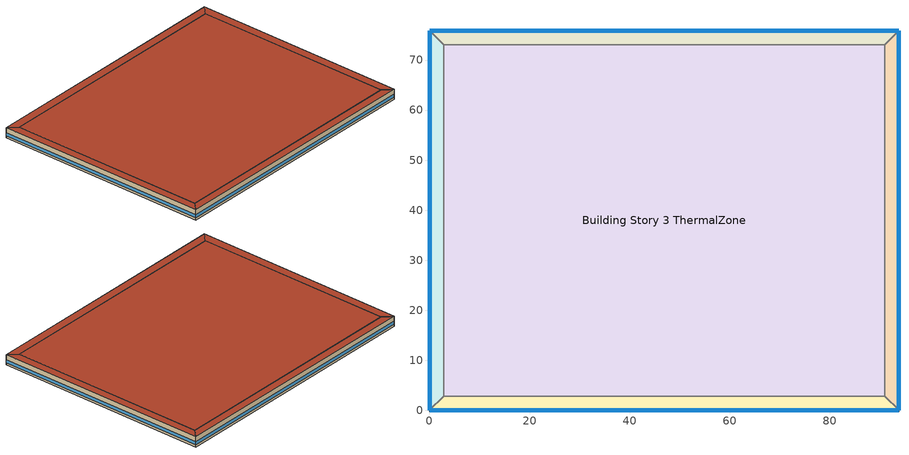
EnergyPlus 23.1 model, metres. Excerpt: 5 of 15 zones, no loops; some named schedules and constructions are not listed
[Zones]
Building Story 3 ThermalZone
 floor adiabatic (Typical Interior Ceiling): 91.04,2.83 2.83,2.83 2.83,73.03 91.04,73.03 z7.2
 wall adiabatic (Typical Interior Wall): 2.83,2.83 91.04,2.83 91.04,73.03 2.83,73.03 2.83,2.83 z7.2:10.8
 roof outside (Typical IEAD Roof R-31.25): 91.04,73.03 2.83,73.03 2.83,2.83 91.04,2.83 z10.8
Building Story 3 ThermalZone 1
 floor adiabatic (Typical Interior Ceiling): 93.87,0 0,0 2.83,2.83 91.04,2.83 z7.2
 wall outside (Typical Insulated Steel Framed Exterior Wall R-20.41): 0,0 93.87,0 z7.2:10.8
 wall adiabatic (Typical Interior Wall): 93.87,0 91.04,2.83 2.83,2.83 0,0 z7.2:10.8
 window (U 0.48 SHGC 0.40 Dbl Ref-D Clr 6mm/13mm): 0.03,0 93.84,0 z7.96:9.04
 roof outside (Typical IEAD Roof R-31.25): 91.04,2.83 2.83,2.83 0,0 93.87,0 z10.8
Building Story 3 ThermalZone 2
 floor adiabatic (Typical Interior Ceiling): 0,0 0,75.85 2.83,73.03 2.83,2.83 z7.2
 wall outside (Typical Insulated Steel Framed Exterior Wall R-20.41): 0,75.85 0,0 z7.2:10.8
 wall adiabatic (Typical Interior Wall): 0,0 2.83,2.83 2.83,73.03 0,75.85 z7.2:10.8
 window (U 0.48 SHGC 0.40 Dbl Ref-D Clr 6mm/13mm): 0,75.83 0,0.03 z7.96:9.04
 roof outside (Typical IEAD Roof R-31.25): 2.83,2.83 2.83,73.03 0,75.85 0,0 z10.8
Building Story 3 ThermalZone 3
 floor adiabatic (Typical Interior Ceiling): 0,75.85 93.86,75.85 91.04,73.03 2.83,73.03 z7.2
 wall outside (Typical Insulated Steel Framed Exterior Wall R-20.41): 93.86,75.85 0,75.85 z7.2:10.8
 wall adiabatic (Typical Interior Wall): 0,75.85 2.83,73.03 91.04,73.03 93.86,75.85 z7.2:10.8
 window (U 0.48 SHGC 0.40 Dbl Ref-D Clr 6mm/13mm): 93.84,75.85 0.03,75.85 z7.96:9.04
 roof outside (Typical IEAD Roof R-31.25): 2.83,73.03 91.04,73.03 93.86,75.85 0,75.85 z10.8
Building Story 3 ThermalZone 4
 floor adiabatic (Typical Interior Ceiling): 93.86,75.85 93.87,0 91.04,2.83 91.04,73.03 z7.2
 wall outside (Typical Insulated Steel Framed Exterior Wall R-20.41): 93.87,0 93.86,75.85 z7.2:10.8
 wall adiabatic (Typical Interior Wall): 93.86,75.85 91.04,73.03 91.04,2.83 93.87,0 z7.2:10.8
 window (U 0.48 SHGC 0.40 Dbl Ref-D Clr 6mm/13mm): 93.87,0.03 93.86,75.83 z7.96:9.04
 roof outside (Typical IEAD Roof R-31.25): 91.04,73.03 91.04,2.83 93.87,0 93.86,75.85 z10.8
[Schedule:Week:Daily]
SchoolSecondary BLDG_LIGHT_LOBBYFLR1_SCH_2013 Week Rule - Jan1-Jan1: SchoolSecondary BLDG_LIGHT_LOBBYFLR1_SCH_2013 Wknd Day, SchoolSecondary BLDG_LIGHT_LOBBYFLR1_SCH_2013 Wknd Day, SchoolSecondary BLDG_LIGHT_LOBBYFLR1_SCH_2013 Wknd Day, SchoolSecondary BLDG_LIGHT_LOBBYFLR1_SCH_2013 Wknd Day, SchoolSecondary BLDG_LIGHT_LOBBYFLR1_SCH_2013 Wknd Day, SchoolSecondary BLDG_LIGHT_LOBBYFLR1_SCH_2013 Wknd Day, SchoolSecondary BLDG_LIGHT_LOBBYFLR1_SCH_2013 Wknd Day, SchoolSecondary BLDG_LIGHT_LOBBYFLR1_SCH_2013 Default, SchoolSecondary BLDG_LIGHT_LOBBYFLR1_SCH_2013 Summer Design Day, SchoolSecondary BLDG_LIGHT_LOBBYFLR1_SCH_2013 Winter Design Day, SchoolSecondary BLDG_LIGHT_LOBBYFLR1_SCH_2013 Default, SchoolSecondary BLDG_LIGHT_LOBBYFLR1_SCH_2013 Default
SchoolSecondary BLDG_LIGHT_LOBBYFLR1_SCH_2013 Week Rule - Jan2-Jun25: SchoolSecondary BLDG_LIGHT_LOBBYFLR1_SCH_2013 Wknd Day, SchoolSecondary BLDG_LIGHT_LOBBYFLR1_SCH_2013 Wkdy Day, SchoolSecondary BLDG_LIGHT_LOBBYFLR1_SCH_2013 Wkdy Day, SchoolSecondary BLDG_LIGHT_LOBBYFLR1_SCH_2013 Wkdy Day, SchoolSecondary BLDG_LIGHT_LOBBYFLR1_SCH_2013 Wkdy Day, SchoolSecondary BLDG_LIGHT_LOBBYFLR1_SCH_2013 Wkdy Day, SchoolSecondary BLDG_LIGHT_LOBBYFLR1_SCH_2013 Wknd Day, SchoolSecondary BLDG_LIGHT_LOBBYFLR1_SCH_2013 Default, SchoolSecondary BLDG_LIGHT_LOBBYFLR1_SCH_2013 Summer Design Day, SchoolSecondary BLDG_LIGHT_LOBBYFLR1_SCH_2013 Winter Design Day, SchoolSecondary BLDG_LIGHT_LOBBYFLR1_SCH_2013 Default, SchoolSecondary BLDG_LIGHT_LOBBYFLR1_SCH_2013 Default
SchoolSecondary BLDG_LIGHT_LOBBYFLR1_SCH_2013 Week Rule - Jun26-Jul2: SchoolSecondary BLDG_LIGHT_LOBBYFLR1_SCH_2013 Wknd Day, SchoolSecondary BLDG_LIGHT_LOBBYFLR1_SCH_2013 Wkdy Day, SchoolSecondary BLDG_LIGHT_LOBBYFLR1_SCH_2013 Wkdy Day, SchoolSecondary BLDG_LIGHT_LOBBYFLR1_SCH_2013 Wkdy Day, SchoolSecondary BLDG_LIGHT_LOBBYFLR1_SCH_2013 Wkdy Day, SchoolSecondary BLDG_LIGHT_LOBBYFLR1_SCH_2013 Wkdy Day 1, SchoolSecondary BLDG_LIGHT_LOBBYFLR1_SCH_2013 Wknd Day 1, SchoolSecondary BLDG_LIGHT_LOBBYFLR1_SCH_2013 Default, SchoolSecondary BLDG_LIGHT_LOBBYFLR1_SCH_2013 Summer Design Day, SchoolSecondary BLDG_LIGHT_LOBBYFLR1_SCH_2013 Winter Design Day, SchoolSecondary BLDG_LIGHT_LOBBYFLR1_SCH_2013 Default, SchoolSecondary BLDG_LIGHT_LOBBYFLR1_SCH_2013 Default
SchoolSecondary BLDG_LIGHT_LOBBYFLR1_SCH_2013 Week Rule - Jul3-Aug27: SchoolSecondary BLDG_LIGHT_LOBBYFLR1_SCH_2013 Wknd Day 1, SchoolSecondary BLDG_LIGHT_LOBBYFLR1_SCH_2013 Wkdy Day 1, SchoolSecondary BLDG_LIGHT_LOBBYFLR1_SCH_2013 Wkdy Day 1, SchoolSecondary BLDG_LIGHT_LOBBYFLR1_SCH_2013 Wkdy Day 1, SchoolSecondary BLDG_LIGHT_LOBBYFLR1_SCH_2013 Wkdy Day 1, SchoolSecondary BLDG_LIGHT_LOBBYFLR1_SCH_2013 Wkdy Day 1, SchoolSecondary BLDG_LIGHT_LOBBYFLR1_SCH_2013 Wknd Day 1, SchoolSecondary BLDG_LIGHT_LOBBYFLR1_SCH_2013 Default, SchoolSecondary BLDG_LIGHT_LOBBYFLR1_SCH_2013 Summer Design Day, SchoolSecondary BLDG_LIGHT_LOBBYFLR1_SCH_2013 Winter Design Day, SchoolSecondary BLDG_LIGHT_LOBBYFLR1_SCH_2013 Default, SchoolSecondary BLDG_LIGHT_LOBBYFLR1_SCH_2013 Default
SchoolSecondary BLDG_LIGHT_LOBBYFLR1_SCH_2013 Week Rule - Aug28-Sep3: SchoolSecondary BLDG_LIGHT_LOBBYFLR1_SCH_2013 Wknd Day 1, SchoolSecondary BLDG_LIGHT_LOBBYFLR1_SCH_2013 Wkdy Day 1, SchoolSecondary BLDG_LIGHT_LOBBYFLR1_SCH_2013 Wkdy Day 1, SchoolSecondary BLDG_LIGHT_LOBBYFLR1_SCH_2013 Wkdy Day 1, SchoolSecondary BLDG_LIGHT_LOBBYFLR1_SCH_2013 Wkdy Day 2, SchoolSecondary BLDG_LIGHT_LOBBYFLR1_SCH_2013 Wkdy Day 2, SchoolSecondary BLDG_LIGHT_LOBBYFLR1_SCH_2013 Default, SchoolSecondary BLDG_LIGHT_LOBBYFLR1_SCH_2013 Default, SchoolSecondary BLDG_LIGHT_LOBBYFLR1_SCH_2013 Summer Design Day, SchoolSecondary BLDG_LIGHT_LOBBYFLR1_SCH_2013 Winter Design Day, SchoolSecondary BLDG_LIGHT_LOBBYFLR1_SCH_2013 Default, SchoolSecondary BLDG_LIGHT_LOBBYFLR1_SCH_2013 Default
SchoolSecondary BLDG_LIGHT_LOBBYFLR1_SCH_2013 Week Rule - Sep4-Dec31: SchoolSecondary BLDG_LIGHT_LOBBYFLR1_SCH_2013 Default, SchoolSecondary BLDG_LIGHT_LOBBYFLR1_SCH_2013 Wkdy Day 2, SchoolSecondary BLDG_LIGHT_LOBBYFLR1_SCH_2013 Wkdy Day 2, SchoolSecondary BLDG_LIGHT_LOBBYFLR1_SCH_2013 Wkdy Day 2, SchoolSecondary BLDG_LIGHT_LOBBYFLR1_SCH_2013 Wkdy Day 2, SchoolSecondary BLDG_LIGHT_LOBBYFLR1_SCH_2013 Wkdy Day 2, SchoolSecondary BLDG_LIGHT_LOBBYFLR1_SCH_2013 Default, SchoolSecondary BLDG_LIGHT_LOBBYFLR1_SCH_2013 Default, SchoolSecondary BLDG_LIGHT_LOBBYFLR1_SCH_2013 Summer Design Day, SchoolSecondary BLDG_LIGHT_LOBBYFLR1_SCH_2013 Winter Design Day, SchoolSecondary BLDG_LIGHT_LOBBYFLR1_SCH_2013 Default, SchoolSecondary BLDG_LIGHT_LOBBYFLR1_SCH_2013 Default
SchoolSecondary BLDG_LIGHT_MECHANICAL_SCH_2013 Week Rule - Jan1-Jan1: SchoolSecondary BLDG_LIGHT_MECHANICAL_SCH_2013 Wknd Day, SchoolSecondary BLDG_LIGHT_MECHANICAL_SCH_2013 Wknd Day, SchoolSecondary BLDG_LIGHT_MECHANICAL_SCH_2013 Wknd Day, SchoolSecondary BLDG_LIGHT_MECHANICAL_SCH_2013 Wknd Day, SchoolSecondary BLDG_LIGHT_MECHANICAL_SCH_2013 Wknd Day, SchoolSecondary BLDG_LIGHT_MECHANICAL_SCH_2013 Wknd Day, SchoolSecondary BLDG_LIGHT_MECHANICAL_SCH_2013 Wknd Day, SchoolSecondary BLDG_LIGHT_MECHANICAL_SCH_2013 Default, SchoolSecondary BLDG_LIGHT_MECHANICAL_SCH_2013 Summer Design Day, SchoolSecondary BLDG_LIGHT_MECHANICAL_SCH_2013 Winter Design Day, SchoolSecondary BLDG_LIGHT_MECHANICAL_SCH_2013 Default, SchoolSecondary BLDG_LIGHT_MECHANICAL_SCH_2013 Default
SchoolSecondary BLDG_LIGHT_MECHANICAL_SCH_2013 Week Rule - Jan2-Jun25: SchoolSecondary BLDG_LIGHT_MECHANICAL_SCH_2013 Wknd Day, SchoolSecondary BLDG_LIGHT_MECHANICAL_SCH_2013 Wkdy Day, SchoolSecondary BLDG_LIGHT_MECHANICAL_SCH_2013 Wkdy Day, SchoolSecondary BLDG_LIGHT_MECHANICAL_SCH_2013 Wkdy Day, SchoolSecondary BLDG_LIGHT_MECHANICAL_SCH_2013 Wkdy Day, SchoolSecondary BLDG_LIGHT_MECHANICAL_SCH_2013 Wkdy Day, SchoolSecondary BLDG_LIGHT_MECHANICAL_SCH_2013 Wknd Day, SchoolSecondary BLDG_LIGHT_MECHANICAL_SCH_2013 Default, SchoolSecondary BLDG_LIGHT_MECHANICAL_SCH_2013 Summer Design Day, SchoolSecondary BLDG_LIGHT_MECHANICAL_SCH_2013 Winter Design Day, SchoolSecondary BLDG_LIGHT_MECHANICAL_SCH_2013 Default, SchoolSecondary BLDG_LIGHT_MECHANICAL_SCH_2013 Default
SchoolSecondary BLDG_LIGHT_MECHANICAL_SCH_2013 Week Rule - Jun26-Jul2: SchoolSecondary BLDG_LIGHT_MECHANICAL_SCH_2013 Wknd Day, SchoolSecondary BLDG_LIGHT_MECHANICAL_SCH_2013 Wkdy Day, SchoolSecondary BLDG_LIGHT_MECHANICAL_SCH_2013 Wkdy Day, SchoolSecondary BLDG_LIGHT_MECHANICAL_SCH_2013 Wkdy Day, SchoolSecondary BLDG_LIGHT_MECHANICAL_SCH_2013 Wkdy Day, SchoolSecondary BLDG_LIGHT_MECHANICAL_SCH_2013 Wkdy Day 1, SchoolSecondary BLDG_LIGHT_MECHANICAL_SCH_2013 Wknd Day 1, SchoolSecondary BLDG_LIGHT_MECHANICAL_SCH_2013 Default, SchoolSecondary BLDG_LIGHT_MECHANICAL_SCH_2013 Summer Design Day, SchoolSecondary BLDG_LIGHT_MECHANICAL_SCH_2013 Winter Design Day, SchoolSecondary BLDG_LIGHT_MECHANICAL_SCH_2013 Default, SchoolSecondary BLDG_LIGHT_MECHANICAL_SCH_2013 Default
SchoolSecondary BLDG_LIGHT_MECHANICAL_SCH_2013 Week Rule - Jul3-Aug27: SchoolSecondary BLDG_LIGHT_MECHANICAL_SCH_2013 Wknd Day 1, SchoolSecondary BLDG_LIGHT_MECHANICAL_SCH_2013 Wkdy Day 1, SchoolSecondary BLDG_LIGHT_MECHANICAL_SCH_2013 Wkdy Day 1, SchoolSecondary BLDG_LIGHT_MECHANICAL_SCH_2013 Wkdy Day 1, SchoolSecondary BLDG_LIGHT_MECHANICAL_SCH_2013 Wkdy Day 1, SchoolSecondary BLDG_LIGHT_MECHANICAL_SCH_2013 Wkdy Day 1, SchoolSecondary BLDG_LIGHT_MECHANICAL_SCH_2013 Wknd Day 1, SchoolSecondary BLDG_LIGHT_MECHANICAL_SCH_2013 Default, SchoolSecondary BLDG_LIGHT_MECHANICAL_SCH_2013 Summer Design Day, SchoolSecondary BLDG_LIGHT_MECHANICAL_SCH_2013 Winter Design Day, SchoolSecondary BLDG_LIGHT_MECHANICAL_SCH_2013 Default, SchoolSecondary BLDG_LIGHT_MECHANICAL_SCH_2013 Default
SchoolSecondary BLDG_LIGHT_MECHANICAL_SCH_2013 Week Rule - Aug28-Sep3: SchoolSecondary BLDG_LIGHT_MECHANICAL_SCH_2013 Wknd Day 1, SchoolSecondary BLDG_LIGHT_MECHANICAL_SCH_2013 Wkdy Day 1, SchoolSecondary BLDG_LIGHT_MECHANICAL_SCH_2013 Wkdy Day 1, SchoolSecondary BLDG_LIGHT_MECHANICAL_SCH_2013 Wkdy Day 1, SchoolSecondary BLDG_LIGHT_MECHANICAL_SCH_2013 Wkdy Day 2, SchoolSecondary BLDG_LIGHT_MECHANICAL_SCH_2013 Wkdy Day 2, SchoolSecondary BLDG_LIGHT_MECHANICAL_SCH_2013 Default, SchoolSecondary BLDG_LIGHT_MECHANICAL_SCH_2013 Default, SchoolSecondary BLDG_LIGHT_MECHANICAL_SCH_2013 Summer Design Day, SchoolSecondary BLDG_LIGHT_MECHANICAL_SCH_2013 Winter Design Day, SchoolSecondary BLDG_LIGHT_MECHANICAL_SCH_2013 Default, SchoolSecondary BLDG_LIGHT_MECHANICAL_SCH_2013 Default
SchoolSecondary BLDG_LIGHT_MECHANICAL_SCH_2013 Week Rule - Sep4-Dec31: SchoolSecondary BLDG_LIGHT_MECHANICAL_SCH_2013 Default, SchoolSecondary BLDG_LIGHT_MECHANICAL_SCH_2013 Wkdy Day 2, SchoolSecondary BLDG_LIGHT_MECHANICAL_SCH_2013 Wkdy Day 2, SchoolSecondary BLDG_LIGHT_MECHANICAL_SCH_2013 Wkdy Day 2, SchoolSecondary BLDG_LIGHT_MECHANICAL_SCH_2013 Wkdy Day 2, SchoolSecondary BLDG_LIGHT_MECHANICAL_SCH_2013 Wkdy Day 2, SchoolSecondary BLDG_LIGHT_MECHANICAL_SCH_2013 Default, SchoolSecondary BLDG_LIGHT_MECHANICAL_SCH_2013 Default, SchoolSecondary BLDG_LIGHT_MECHANICAL_SCH_2013 Summer Design Day, SchoolSecondary BLDG_LIGHT_MECHANICAL_SCH_2013 Winter Design Day, SchoolSecondary BLDG_LIGHT_MECHANICAL_SCH_2013 Default, SchoolSecondary BLDG_LIGHT_MECHANICAL_SCH_2013 Default
SchoolSecondary BLDG_LIGHT_OFFICE_SCH_2013 Week Rule - Jan1-Jan1: SchoolSecondary BLDG_LIGHT_OFFICE_SCH_2013 Wknd Day, SchoolSecondary BLDG_LIGHT_OFFICE_SCH_2013 Wknd Day, SchoolSecondary BLDG_LIGHT_OFFICE_SCH_2013 Wknd Day, SchoolSecondary BLDG_LIGHT_OFFICE_SCH_2013 Wknd Day, SchoolSecondary BLDG_LIGHT_OFFICE_SCH_2013 Wknd Day, SchoolSecondary BLDG_LIGHT_OFFICE_SCH_2013 Wknd Day, SchoolSecondary BLDG_LIGHT_OFFICE_SCH_2013 Wknd Day, SchoolSecondary BLDG_LIGHT_OFFICE_SCH_2013 Default, SchoolSecondary BLDG_LIGHT_OFFICE_SCH_2013 Summer Design Day, SchoolSecondary BLDG_LIGHT_OFFICE_SCH_2013 Winter Design Day, SchoolSecondary BLDG_LIGHT_OFFICE_SCH_2013 Default, SchoolSecondary BLDG_LIGHT_OFFICE_SCH_2013 Default
SchoolSecondary BLDG_LIGHT_OFFICE_SCH_2013 Week Rule - Jan2-Jun25: SchoolSecondary BLDG_LIGHT_OFFICE_SCH_2013 Wknd Day, SchoolSecondary BLDG_LIGHT_OFFICE_SCH_2013 Wkdy Day, SchoolSecondary BLDG_LIGHT_OFFICE_SCH_2013 Wkdy Day, SchoolSecondary BLDG_LIGHT_OFFICE_SCH_2013 Wkdy Day, SchoolSecondary BLDG_LIGHT_OFFICE_SCH_2013 Wkdy Day, SchoolSecondary BLDG_LIGHT_OFFICE_SCH_2013 Wkdy Day, SchoolSecondary BLDG_LIGHT_OFFICE_SCH_2013 Wknd Day, SchoolSecondary BLDG_LIGHT_OFFICE_SCH_2013 Default, SchoolSecondary BLDG_LIGHT_OFFICE_SCH_2013 Summer Design Day, SchoolSecondary BLDG_LIGHT_OFFICE_SCH_2013 Winter Design Day, SchoolSecondary BLDG_LIGHT_OFFICE_SCH_2013 Default, SchoolSecondary BLDG_LIGHT_OFFICE_SCH_2013 Default
SchoolSecondary BLDG_LIGHT_OFFICE_SCH_2013 Week Rule - Jun26-Jul2: SchoolSecondary BLDG_LIGHT_OFFICE_SCH_2013 Wknd Day, SchoolSecondary BLDG_LIGHT_OFFICE_SCH_2013 Wkdy Day, SchoolSecondary BLDG_LIGHT_OFFICE_SCH_2013 Wkdy Day, SchoolSecondary BLDG_LIGHT_OFFICE_SCH_2013 Wkdy Day, SchoolSecondary BLDG_LIGHT_OFFICE_SCH_2013 Wkdy Day, SchoolSecondary BLDG_LIGHT_OFFICE_SCH_2013 Wkdy Day 1, SchoolSecondary BLDG_LIGHT_OFFICE_SCH_2013 Wknd Day 1, SchoolSecondary BLDG_LIGHT_OFFICE_SCH_2013 Default, SchoolSecondary BLDG_LIGHT_OFFICE_SCH_2013 Summer Design Day, SchoolSecondary BLDG_LIGHT_OFFICE_SCH_2013 Winter Design Day, SchoolSecondary BLDG_LIGHT_OFFICE_SCH_2013 Default, SchoolSecondary BLDG_LIGHT_OFFICE_SCH_2013 Default
SchoolSecondary BLDG_LIGHT_OFFICE_SCH_2013 Week Rule - Jul3-Aug27: SchoolSecondary BLDG_LIGHT_OFFICE_SCH_2013 Wknd Day 1, SchoolSecondary BLDG_LIGHT_OFFICE_SCH_2013 Wkdy Day 1, SchoolSecondary BLDG_LIGHT_OFFICE_SCH_2013 Wkdy Day 1, SchoolSecondary BLDG_LIGHT_OFFICE_SCH_2013 Wkdy Day 1, SchoolSecondary BLDG_LIGHT_OFFICE_SCH_2013 Wkdy Day 1, SchoolSecondary BLDG_LIGHT_OFFICE_SCH_2013 Wkdy Day 1, SchoolSecondary BLDG_LIGHT_OFFICE_SCH_2013 Wknd Day 1, SchoolSecondary BLDG_LIGHT_OFFICE_SCH_2013 Default, SchoolSecondary BLDG_LIGHT_OFFICE_SCH_2013 Summer Design Day, SchoolSecondary BLDG_LIGHT_OFFICE_SCH_2013 Winter Design Day, SchoolSecondary BLDG_LIGHT_OFFICE_SCH_2013 Default, SchoolSecondary BLDG_LIGHT_OFFICE_SCH_2013 Default
SchoolSecondary BLDG_LIGHT_OFFICE_SCH_2013 Week Rule - Aug28-Sep3: SchoolSecondary BLDG_LIGHT_OFFICE_SCH_2013 Wknd Day 1, SchoolSecondary BLDG_LIGHT_OFFICE_SCH_2013 Wkdy Day 1, SchoolSecondary BLDG_LIGHT_OFFICE_SCH_2013 Wkdy Day 1, SchoolSecondary BLDG_LIGHT_OFFICE_SCH_2013 Wkdy Day 1, SchoolSecondary BLDG_LIGHT_OFFICE_SCH_2013 Wkdy Day 2, SchoolSecondary BLDG_LIGHT_OFFICE_SCH_2013 Wkdy Day 2, SchoolSecondary BLDG_LIGHT_OFFICE_SCH_2013 Default, SchoolSecondary BLDG_LIGHT_OFFICE_SCH_2013 Default, SchoolSecondary BLDG_LIGHT_OFFICE_SCH_2013 Summer Design Day, SchoolSecondary BLDG_LIGHT_OFFICE_SCH_2013 Winter Design Day, SchoolSecondary BLDG_LIGHT_OFFICE_SCH_2013 Default, SchoolSecondary BLDG_LIGHT_OFFICE_SCH_2013 Default
SchoolSecondary BLDG_LIGHT_OFFICE_SCH_2013 Week Rule - Sep4-Dec31: SchoolSecondary BLDG_LIGHT_OFFICE_SCH_2013 Default, SchoolSecondary BLDG_LIGHT_OFFICE_SCH_2013 Wkdy Day 2, SchoolSecondary BLDG_LIGHT_OFFICE_SCH_2013 Wkdy Day 2, SchoolSecondary BLDG_LIGHT_OFFICE_SCH_2013 Wkdy Day 2, SchoolSecondary BLDG_LIGHT_OFFICE_SCH_2013 Wkdy Day 2, SchoolSecondary BLDG_LIGHT_OFFICE_SCH_2013 Wkdy Day 2, SchoolSecondary BLDG_LIGHT_OFFICE_SCH_2013 Default, SchoolSecondary BLDG_LIGHT_OFFICE_SCH_2013 Default, SchoolSecondary BLDG_LIGHT_OFFICE_SCH_2013 Summer Design Day, SchoolSecondary BLDG_LIGHT_OFFICE_SCH_2013 Winter Design Day, SchoolSecondary BLDG_LIGHT_OFFICE_SCH_2013 Default, SchoolSecondary BLDG_LIGHT_OFFICE_SCH_2013 Default
SchoolSecondary BLDG_LIGHT_BATH_SCH_2013 Week Rule - Jan1-Jan1: SchoolSecondary BLDG_LIGHT_BATH_SCH_2013 Wknd Day, SchoolSecondary BLDG_LIGHT_BATH_SCH_2013 Wknd Day, SchoolSecondary BLDG_LIGHT_BATH_SCH_2013 Wknd Day, SchoolSecondary BLDG_LIGHT_BATH_SCH_2013 Wknd Day, SchoolSecondary BLDG_LIGHT_BATH_SCH_2013 Wknd Day, SchoolSecondary BLDG_LIGHT_BATH_SCH_2013 Wknd Day, SchoolSecondary BLDG_LIGHT_BATH_SCH_2013 Wknd Day, SchoolSecondary BLDG_LIGHT_BATH_SCH_2013 Default, SchoolSecondary BLDG_LIGHT_BATH_SCH_2013 Summer Design Day, SchoolSecondary BLDG_LIGHT_BATH_SCH_2013 Winter Design Day, SchoolSecondary BLDG_LIGHT_BATH_SCH_2013 Default, SchoolSecondary BLDG_LIGHT_BATH_SCH_2013 Default
SchoolSecondary BLDG_LIGHT_BATH_SCH_2013 Week Rule - Jan2-Jun25: SchoolSecondary BLDG_LIGHT_BATH_SCH_2013 Wknd Day, SchoolSecondary BLDG_LIGHT_BATH_SCH_2013 Wkdy Day, SchoolSecondary BLDG_LIGHT_BATH_SCH_2013 Wkdy Day, SchoolSecondary BLDG_LIGHT_BATH_SCH_2013 Wkdy Day, SchoolSecondary BLDG_LIGHT_BATH_SCH_2013 Wkdy Day, SchoolSecondary BLDG_LIGHT_BATH_SCH_2013 Wkdy Day, SchoolSecondary BLDG_LIGHT_BATH_SCH_2013 Wknd Day, SchoolSecondary BLDG_LIGHT_BATH_SCH_2013 Default, SchoolSecondary BLDG_LIGHT_BATH_SCH_2013 Summer Design Day, SchoolSecondary BLDG_LIGHT_BATH_SCH_2013 Winter Design Day, SchoolSecondary BLDG_LIGHT_BATH_SCH_2013 Default, SchoolSecondary BLDG_LIGHT_BATH_SCH_2013 Default
SchoolSecondary BLDG_LIGHT_BATH_SCH_2013 Week Rule - Jun26-Jul2: SchoolSecondary BLDG_LIGHT_BATH_SCH_2013 Wknd Day, SchoolSecondary BLDG_LIGHT_BATH_SCH_2013 Wkdy Day, SchoolSecondary BLDG_LIGHT_BATH_SCH_2013 Wkdy Day, SchoolSecondary BLDG_LIGHT_BATH_SCH_2013 Wkdy Day, SchoolSecondary BLDG_LIGHT_BATH_SCH_2013 Wkdy Day, SchoolSecondary BLDG_LIGHT_BATH_SCH_2013 Wkdy Day 1, SchoolSecondary BLDG_LIGHT_BATH_SCH_2013 Wknd Day 1, SchoolSecondary BLDG_LIGHT_BATH_SCH_2013 Default, SchoolSecondary BLDG_LIGHT_BATH_SCH_2013 Summer Design Day, SchoolSecondary BLDG_LIGHT_BATH_SCH_2013 Winter Design Day, SchoolSecondary BLDG_LIGHT_BATH_SCH_2013 Default, SchoolSecondary BLDG_LIGHT_BATH_SCH_2013 Default
SchoolSecondary BLDG_LIGHT_BATH_SCH_2013 Week Rule - Jul3-Aug27: SchoolSecondary BLDG_LIGHT_BATH_SCH_2013 Wknd Day 1, SchoolSecondary BLDG_LIGHT_BATH_SCH_2013 Wkdy Day 1, SchoolSecondary BLDG_LIGHT_BATH_SCH_2013 Wkdy Day 1, SchoolSecondary BLDG_LIGHT_BATH_SCH_2013 Wkdy Day 1, SchoolSecondary BLDG_LIGHT_BATH_SCH_2013 Wkdy Day 1, SchoolSecondary BLDG_LIGHT_BATH_SCH_2013 Wkdy Day 1, SchoolSecondary BLDG_LIGHT_BATH_SCH_2013 Wknd Day 1, SchoolSecondary BLDG_LIGHT_BATH_SCH_2013 Default, SchoolSecondary BLDG_LIGHT_BATH_SCH_2013 Summer Design Day, SchoolSecondary BLDG_LIGHT_BATH_SCH_2013 Winter Design Day, SchoolSecondary BLDG_LIGHT_BATH_SCH_2013 Default, SchoolSecondary BLDG_LIGHT_BATH_SCH_2013 Default
SchoolSecondary BLDG_LIGHT_BATH_SCH_2013 Week Rule - Aug28-Sep3: SchoolSecondary BLDG_LIGHT_BATH_SCH_2013 Wknd Day 1, SchoolSecondary BLDG_LIGHT_BATH_SCH_2013 Wkdy Day 1, SchoolSecondary BLDG_LIGHT_BATH_SCH_2013 Wkdy Day 1, SchoolSecondary BLDG_LIGHT_BATH_SCH_2013 Wkdy Day 1, SchoolSecondary BLDG_LIGHT_BATH_SCH_2013 Wkdy Day 2, SchoolSecondary BLDG_LIGHT_BATH_SCH_2013 Wkdy Day 2, SchoolSecondary BLDG_LIGHT_BATH_SCH_2013 Default, SchoolSecondary BLDG_LIGHT_BATH_SCH_2013 Default, SchoolSecondary BLDG_LIGHT_BATH_SCH_2013 Summer Design Day, SchoolSecondary BLDG_LIGHT_BATH_SCH_2013 Winter Design Day, SchoolSecondary BLDG_LIGHT_BATH_SCH_2013 Default, SchoolSecondary BLDG_LIGHT_BATH_SCH_2013 Default
SchoolSecondary BLDG_LIGHT_BATH_SCH_2013 Week Rule - Sep4-Dec31: SchoolSecondary BLDG_LIGHT_BATH_SCH_2013 Default, SchoolSecondary BLDG_LIGHT_BATH_SCH_2013 Wkdy Day 2, SchoolSecondary BLDG_LIGHT_BATH_SCH_2013 Wkdy Day 2, SchoolSecondary BLDG_LIGHT_BATH_SCH_2013 Wkdy Day 2, SchoolSecondary BLDG_LIGHT_BATH_SCH_2013 Wkdy Day 2, SchoolSecondary BLDG_LIGHT_BATH_SCH_2013 Wkdy Day 2, SchoolSecondary BLDG_LIGHT_BATH_SCH_2013 Default, SchoolSecondary BLDG_LIGHT_BATH_SCH_2013 Default, SchoolSecondary BLDG_LIGHT_BATH_SCH_2013 Summer Design Day, SchoolSecondary BLDG_LIGHT_BATH_SCH_2013 Winter Design Day, SchoolSecondary BLDG_LIGHT_BATH_SCH_2013 Default, SchoolSecondary BLDG_LIGHT_BATH_SCH_2013 Default
SchoolSecondary BLDG_OCC_SCH_Auditorium Week Rule - Jan1-Jan1: SchoolSecondary BLDG_OCC_SCH_Auditorium Wknd Day, SchoolSecondary BLDG_OCC_SCH_Auditorium Wknd Day, SchoolSecondary BLDG_OCC_SCH_Auditorium Wknd Day, SchoolSecondary BLDG_OCC_SCH_Auditorium Wknd Day, SchoolSecondary BLDG_OCC_SCH_Auditorium Wknd Day, SchoolSecondary BLDG_OCC_SCH_Auditorium Wknd Day, SchoolSecondary BLDG_OCC_SCH_Auditorium Wknd Day, SchoolSecondary BLDG_OCC_SCH_Auditorium Default, SchoolSecondary BLDG_OCC_SCH_Auditorium Summer Design Day, SchoolSecondary BLDG_OCC_SCH_Auditorium Winter Design Day, SchoolSecondary BLDG_OCC_SCH_Auditorium Default, SchoolSecondary BLDG_OCC_SCH_Auditorium Default
SchoolSecondary BLDG_OCC_SCH_Auditorium Week Rule - Jan2-Jun25: SchoolSecondary BLDG_OCC_SCH_Auditorium Wknd Day, SchoolSecondary BLDG_OCC_SCH_Auditorium Wkdy|SmrDsn Day, SchoolSecondary BLDG_OCC_SCH_Auditorium Wkdy|SmrDsn Day, SchoolSecondary BLDG_OCC_SCH_Auditorium Wkdy|SmrDsn Day, SchoolSecondary BLDG_OCC_SCH_Auditorium Wkdy|SmrDsn Day, SchoolSecondary BLDG_OCC_SCH_Auditorium Wkdy|SmrDsn Day, SchoolSecondary BLDG_OCC_SCH_Auditorium Wknd Day, SchoolSecondary BLDG_OCC_SCH_Auditorium Default, SchoolSecondary BLDG_OCC_SCH_Auditorium Summer Design Day, SchoolSecondary BLDG_OCC_SCH_Auditorium Winter Design Day, SchoolSecondary BLDG_OCC_SCH_Auditorium Default, SchoolSecondary BLDG_OCC_SCH_Auditorium Default
SchoolSecondary BLDG_OCC_SCH_Auditorium Week Rule - Jun26-Jul2: SchoolSecondary BLDG_OCC_SCH_Auditorium Wknd Day, SchoolSecondary BLDG_OCC_SCH_Auditorium Wkdy|SmrDsn Day, SchoolSecondary BLDG_OCC_SCH_Auditorium Wkdy|SmrDsn Day, SchoolSecondary BLDG_OCC_SCH_Auditorium Wkdy|SmrDsn Day, SchoolSecondary BLDG_OCC_SCH_Auditorium Wkdy|SmrDsn Day, SchoolSecondary BLDG_OCC_SCH_Auditorium Wkdy|SmrDsn Day 1, SchoolSecondary BLDG_OCC_SCH_Auditorium Wknd Day 1, SchoolSecondary BLDG_OCC_SCH_Auditorium Default, SchoolSecondary BLDG_OCC_SCH_Auditorium Summer Design Day, SchoolSecondary BLDG_OCC_SCH_Auditorium Winter Design Day, SchoolSecondary BLDG_OCC_SCH_Auditorium Default, SchoolSecondary BLDG_OCC_SCH_Auditorium Default
SchoolSecondary BLDG_OCC_SCH_Auditorium Week Rule - Jul3-Aug27: SchoolSecondary BLDG_OCC_SCH_Auditorium Wknd Day 1, SchoolSecondary BLDG_OCC_SCH_Auditorium Wkdy|SmrDsn Day 1, SchoolSecondary BLDG_OCC_SCH_Auditorium Wkdy|SmrDsn Day 1, SchoolSecondary BLDG_OCC_SCH_Auditorium Wkdy|SmrDsn Day 1, SchoolSecondary BLDG_OCC_SCH_Auditorium Wkdy|SmrDsn Day 1, SchoolSecondary BLDG_OCC_SCH_Auditorium Wkdy|SmrDsn Day 1, SchoolSecondary BLDG_OCC_SCH_Auditorium Wknd Day 1, SchoolSecondary BLDG_OCC_SCH_Auditorium Default, SchoolSecondary BLDG_OCC_SCH_Auditorium Summer Design Day, SchoolSecondary BLDG_OCC_SCH_Auditorium Winter Design Day, SchoolSecondary BLDG_OCC_SCH_Auditorium Default, SchoolSecondary BLDG_OCC_SCH_Auditorium Default
SchoolSecondary BLDG_OCC_SCH_Auditorium Week Rule - Aug28-Sep3: SchoolSecondary BLDG_OCC_SCH_Auditorium Wknd Day 1, SchoolSecondary BLDG_OCC_SCH_Auditorium Wkdy|SmrDsn Day 1, SchoolSecondary BLDG_OCC_SCH_Auditorium Wkdy|SmrDsn Day 1, SchoolSecondary BLDG_OCC_SCH_Auditorium Wkdy|SmrDsn Day 1, SchoolSecondary BLDG_OCC_SCH_Auditorium Wkdy|SmrDsn Day 2, SchoolSecondary BLDG_OCC_SCH_Auditorium Wkdy|SmrDsn Day 2, SchoolSecondary BLDG_OCC_SCH_Auditorium Default, SchoolSecondary BLDG_OCC_SCH_Auditorium Default, SchoolSecondary BLDG_OCC_SCH_Auditorium Summer Design Day, SchoolSecondary BLDG_OCC_SCH_Auditorium Winter Design Day, SchoolSecondary BLDG_OCC_SCH_Auditorium Default, SchoolSecondary BLDG_OCC_SCH_Auditorium Default
SchoolSecondary BLDG_OCC_SCH_Auditorium Week Rule - Sep4-Dec31: SchoolSecondary BLDG_OCC_SCH_Auditorium Default, SchoolSecondary BLDG_OCC_SCH_Auditorium Wkdy|SmrDsn Day 2, SchoolSecondary BLDG_OCC_SCH_Auditorium Wkdy|SmrDsn Day 2, SchoolSecondary BLDG_OCC_SCH_Auditorium Wkdy|SmrDsn Day 2, SchoolSecondary BLDG_OCC_SCH_Auditorium Wkdy|SmrDsn Day 2, SchoolSecondary BLDG_OCC_SCH_Auditorium Wkdy|SmrDsn Day 2, SchoolSecondary BLDG_OCC_SCH_Auditorium Default, SchoolSecondary BLDG_OCC_SCH_Auditorium Default, SchoolSecondary BLDG_OCC_SCH_Auditorium Summer Design Day, SchoolSecondary BLDG_OCC_SCH_Auditorium Winter Design Day, SchoolSecondary BLDG_OCC_SCH_Auditorium Default, SchoolSecondary BLDG_OCC_SCH_Auditorium Default
SchoolSecondary ACTIVITY_SCH Week Rule - Jan1-Dec31: SchoolSecondary ACTIVITY_SCH Default, SchoolSecondary ACTIVITY_SCH Default, SchoolSecondary ACTIVITY_SCH Default, SchoolSecondary ACTIVITY_SCH Default, SchoolSecondary ACTIVITY_SCH Default, SchoolSecondary ACTIVITY_SCH Default, SchoolSecondary ACTIVITY_SCH Default, SchoolSecondary ACTIVITY_SCH Default, SchoolSecondary ACTIVITY_SCH Summer Design Day, SchoolSecondary ACTIVITY_SCH Winter Design Day, SchoolSecondary ACTIVITY_SCH Default, SchoolSecondary ACTIVITY_SCH Default
SchoolSecondary BLDG_OCC_SCH_Cafeteria Week Rule - Jan1-Jan1: SchoolSecondary BLDG_OCC_SCH_Cafeteria Wknd Day, SchoolSecondary BLDG_OCC_SCH_Cafeteria Wknd Day, SchoolSecondary BLDG_OCC_SCH_Cafeteria Wknd Day, SchoolSecondary BLDG_OCC_SCH_Cafeteria Wknd Day, SchoolSecondary BLDG_OCC_SCH_Cafeteria Wknd Day, SchoolSecondary BLDG_OCC_SCH_Cafeteria Wknd Day, SchoolSecondary BLDG_OCC_SCH_Cafeteria Wknd Day, SchoolSecondary BLDG_OCC_SCH_Cafeteria Default, SchoolSecondary BLDG_OCC_SCH_Cafeteria Summer Design Day, SchoolSecondary BLDG_OCC_SCH_Cafeteria Winter Design Day, SchoolSecondary BLDG_OCC_SCH_Cafeteria Default, SchoolSecondary BLDG_OCC_SCH_Cafeteria Default
SchoolSecondary BLDG_OCC_SCH_Cafeteria Week Rule - Jan2-Jun25: SchoolSecondary BLDG_OCC_SCH_Cafeteria Wknd Day, SchoolSecondary BLDG_OCC_SCH_Cafeteria Wkdy|SmrDsn Day, SchoolSecondary BLDG_OCC_SCH_Cafeteria Wkdy|SmrDsn Day, SchoolSecondary BLDG_OCC_SCH_Cafeteria Wkdy|SmrDsn Day, SchoolSecondary BLDG_OCC_SCH_Cafeteria Wkdy|SmrDsn Day, SchoolSecondary BLDG_OCC_SCH_Cafeteria Wkdy|SmrDsn Day, SchoolSecondary BLDG_OCC_SCH_Cafeteria Wknd Day, SchoolSecondary BLDG_OCC_SCH_Cafeteria Default, SchoolSecondary BLDG_OCC_SCH_Cafeteria Summer Design Day, SchoolSecondary BLDG_OCC_SCH_Cafeteria Winter Design Day, SchoolSecondary BLDG_OCC_SCH_Cafeteria Default, SchoolSecondary BLDG_OCC_SCH_Cafeteria Default
SchoolSecondary BLDG_OCC_SCH_Cafeteria Week Rule - Jun26-Jul2: SchoolSecondary BLDG_OCC_SCH_Cafeteria Wknd Day, SchoolSecondary BLDG_OCC_SCH_Cafeteria Wkdy|SmrDsn Day, SchoolSecondary BLDG_OCC_SCH_Cafeteria Wkdy|SmrDsn Day, SchoolSecondary BLDG_OCC_SCH_Cafeteria Wkdy|SmrDsn Day, SchoolSecondary BLDG_OCC_SCH_Cafeteria Wkdy|SmrDsn Day, SchoolSecondary BLDG_OCC_SCH_Cafeteria Wkdy|SmrDsn Day 1, SchoolSecondary BLDG_OCC_SCH_Cafeteria Wknd Day 1, SchoolSecondary BLDG_OCC_SCH_Cafeteria Default, SchoolSecondary BLDG_OCC_SCH_Cafeteria Summer Design Day, SchoolSecondary BLDG_OCC_SCH_Cafeteria Winter Design Day, SchoolSecondary BLDG_OCC_SCH_Cafeteria Default, SchoolSecondary BLDG_OCC_SCH_Cafeteria Default
SchoolSecondary BLDG_OCC_SCH_Cafeteria Week Rule - Jul3-Aug27: SchoolSecondary BLDG_OCC_SCH_Cafeteria Wknd Day 1, SchoolSecondary BLDG_OCC_SCH_Cafeteria Wkdy|SmrDsn Day 1, SchoolSecondary BLDG_OCC_SCH_Cafeteria Wkdy|SmrDsn Day 1, SchoolSecondary BLDG_OCC_SCH_Cafeteria Wkdy|SmrDsn Day 1, SchoolSecondary BLDG_OCC_SCH_Cafeteria Wkdy|SmrDsn Day 1, SchoolSecondary BLDG_OCC_SCH_Cafeteria Wkdy|SmrDsn Day 1, SchoolSecondary BLDG_OCC_SCH_Cafeteria Wknd Day 1, SchoolSecondary BLDG_OCC_SCH_Cafeteria Default, SchoolSecondary BLDG_OCC_SCH_Cafeteria Summer Design Day, SchoolSecondary BLDG_OCC_SCH_Cafeteria Winter Design Day, SchoolSecondary BLDG_OCC_SCH_Cafeteria Default, SchoolSecondary BLDG_OCC_SCH_Cafeteria Default
SchoolSecondary BLDG_OCC_SCH_Cafeteria Week Rule - Aug28-Sep3: SchoolSecondary BLDG_OCC_SCH_Cafeteria Wknd Day 1, SchoolSecondary BLDG_OCC_SCH_Cafeteria Wkdy|SmrDsn Day 1, SchoolSecondary BLDG_OCC_SCH_Cafeteria Wkdy|SmrDsn Day 1, SchoolSecondary BLDG_OCC_SCH_Cafeteria Wkdy|SmrDsn Day 1, SchoolSecondary BLDG_OCC_SCH_Cafeteria Wkdy|SmrDsn Day 2, SchoolSecondary BLDG_OCC_SCH_Cafeteria Wkdy|SmrDsn Day 2, SchoolSecondary BLDG_OCC_SCH_Cafeteria Default, SchoolSecondary BLDG_OCC_SCH_Cafeteria Default, SchoolSecondary BLDG_OCC_SCH_Cafeteria Summer Design Day, SchoolSecondary BLDG_OCC_SCH_Cafeteria Winter Design Day, SchoolSecondary BLDG_OCC_SCH_Cafeteria Default, SchoolSecondary BLDG_OCC_SCH_Cafeteria Default
SchoolSecondary BLDG_OCC_SCH_Cafeteria Week Rule - Sep4-Dec31: SchoolSecondary BLDG_OCC_SCH_Cafeteria Default, SchoolSecondary BLDG_OCC_SCH_Cafeteria Wkdy|SmrDsn Day 2, SchoolSecondary BLDG_OCC_SCH_Cafeteria Wkdy|SmrDsn Day 2, SchoolSecondary BLDG_OCC_SCH_Cafeteria Wkdy|SmrDsn Day 2, SchoolSecondary BLDG_OCC_SCH_Cafeteria Wkdy|SmrDsn Day 2, SchoolSecondary BLDG_OCC_SCH_Cafeteria Wkdy|SmrDsn Day 2, SchoolSecondary BLDG_OCC_SCH_Cafeteria Default, SchoolSecondary BLDG_OCC_SCH_Cafeteria Default, SchoolSecondary BLDG_OCC_SCH_Cafeteria Summer Design Day, SchoolSecondary BLDG_OCC_SCH_Cafeteria Winter Design Day, SchoolSecondary BLDG_OCC_SCH_Cafeteria Default, SchoolSecondary BLDG_OCC_SCH_Cafeteria Default
SchoolSecondary BLDG_OCC_SCH Week Rule - Jan1-Jan1: SchoolSecondary BLDG_OCC_SCH Wknd Day, SchoolSecondary BLDG_OCC_SCH Wknd Day, SchoolSecondary BLDG_OCC_SCH Wknd Day, SchoolSecondary BLDG_OCC_SCH Wknd Day, SchoolSecondary BLDG_OCC_SCH Wknd Day, SchoolSecondary BLDG_OCC_SCH Wknd Day, SchoolSecondary BLDG_OCC_SCH Wknd Day, SchoolSecondary BLDG_OCC_SCH Default, SchoolSecondary BLDG_OCC_SCH Summer Design Day, SchoolSecondary BLDG_OCC_SCH Winter Design Day, SchoolSecondary BLDG_OCC_SCH Default, SchoolSecondary BLDG_OCC_SCH Default
SchoolSecondary BLDG_OCC_SCH Week Rule - Jan2-Jun11: SchoolSecondary BLDG_OCC_SCH Wknd Day, SchoolSecondary BLDG_OCC_SCH Wkdy|SmrDsn Day, SchoolSecondary BLDG_OCC_SCH Wkdy|SmrDsn Day, SchoolSecondary BLDG_OCC_SCH Wkdy|SmrDsn Day, SchoolSecondary BLDG_OCC_SCH Wkdy|SmrDsn Day, SchoolSecondary BLDG_OCC_SCH Wkdy|SmrDsn Day, SchoolSecondary BLDG_OCC_SCH Wknd Day, SchoolSecondary BLDG_OCC_SCH Default, SchoolSecondary BLDG_OCC_SCH Summer Design Day, SchoolSecondary BLDG_OCC_SCH Winter Design Day, SchoolSecondary BLDG_OCC_SCH Default, SchoolSecondary BLDG_OCC_SCH Default
SchoolSecondary BLDG_OCC_SCH Week Rule - Jun12-Jun18: SchoolSecondary BLDG_OCC_SCH Wknd Day, SchoolSecondary BLDG_OCC_SCH Wkdy|SmrDsn Day, SchoolSecondary BLDG_OCC_SCH Wkdy|SmrDsn Day, SchoolSecondary BLDG_OCC_SCH Wkdy|SmrDsn Day, SchoolSecondary BLDG_OCC_SCH Wkdy|SmrDsn Day 1, SchoolSecondary BLDG_OCC_SCH Wkdy|SmrDsn Day 1, SchoolSecondary BLDG_OCC_SCH Wknd Day 1, SchoolSecondary BLDG_OCC_SCH Default, SchoolSecondary BLDG_OCC_SCH Summer Design Day, SchoolSecondary BLDG_OCC_SCH Winter Design Day, SchoolSecondary BLDG_OCC_SCH Default, SchoolSecondary BLDG_OCC_SCH Default
SchoolSecondary BLDG_OCC_SCH Week Rule - Jun19-Sep10: SchoolSecondary BLDG_OCC_SCH Wknd Day 1, SchoolSecondary BLDG_OCC_SCH Wkdy|SmrDsn Day 1, SchoolSecondary BLDG_OCC_SCH Wkdy|SmrDsn Day 1, SchoolSecondary BLDG_OCC_SCH Wkdy|SmrDsn Day 1, SchoolSecondary BLDG_OCC_SCH Wkdy|SmrDsn Day 1, SchoolSecondary BLDG_OCC_SCH Wkdy|SmrDsn Day 1, SchoolSecondary BLDG_OCC_SCH Wknd Day 1, SchoolSecondary BLDG_OCC_SCH Default, SchoolSecondary BLDG_OCC_SCH Summer Design Day, SchoolSecondary BLDG_OCC_SCH Winter Design Day, SchoolSecondary BLDG_OCC_SCH Default, SchoolSecondary BLDG_OCC_SCH Default
SchoolSecondary BLDG_OCC_SCH Week Rule - Sep11-Sep17: SchoolSecondary BLDG_OCC_SCH Wknd Day 1, SchoolSecondary BLDG_OCC_SCH Wkdy|SmrDsn Day 1, SchoolSecondary BLDG_OCC_SCH Wkdy|SmrDsn Day 1, SchoolSecondary BLDG_OCC_SCH Wkdy|SmrDsn Day 1, SchoolSecondary BLDG_OCC_SCH Wkdy|SmrDsn Day 1, SchoolSecondary BLDG_OCC_SCH Wkdy|SmrDsn Day 2, SchoolSecondary BLDG_OCC_SCH Default, SchoolSecondary BLDG_OCC_SCH Default, SchoolSecondary BLDG_OCC_SCH Summer Design Day, SchoolSecondary BLDG_OCC_SCH Winter Design Day, SchoolSecondary BLDG_OCC_SCH Default, SchoolSecondary BLDG_OCC_SCH Default
SchoolSecondary BLDG_OCC_SCH Week Rule - Sep18-Dec31: SchoolSecondary BLDG_OCC_SCH Default, SchoolSecondary BLDG_OCC_SCH Wkdy|SmrDsn Day 2, SchoolSecondary BLDG_OCC_SCH Wkdy|SmrDsn Day 2, SchoolSecondary BLDG_OCC_SCH Wkdy|SmrDsn Day 2, SchoolSecondary BLDG_OCC_SCH Wkdy|SmrDsn Day 2, SchoolSecondary BLDG_OCC_SCH Wkdy|SmrDsn Day 2, SchoolSecondary BLDG_OCC_SCH Default, SchoolSecondary BLDG_OCC_SCH Default, SchoolSecondary BLDG_OCC_SCH Summer Design Day, SchoolSecondary BLDG_OCC_SCH Winter Design Day, SchoolSecondary BLDG_OCC_SCH Default, SchoolSecondary BLDG_OCC_SCH Default
SchoolSecondary BLDG_OCC_SCH_Extend Week Rule - Jan1-Jan1: SchoolSecondary BLDG_OCC_SCH_Extend Wknd Day, SchoolSecondary BLDG_OCC_SCH_Extend Wknd Day, SchoolSecondary BLDG_OCC_SCH_Extend Wknd Day, SchoolSecondary BLDG_OCC_SCH_Extend Wknd Day, SchoolSecondary BLDG_OCC_SCH_Extend Wknd Day, SchoolSecondary BLDG_OCC_SCH_Extend Wknd Day, SchoolSecondary BLDG_OCC_SCH_Extend Wknd Day, SchoolSecondary BLDG_OCC_SCH_Extend Default, SchoolSecondary BLDG_OCC_SCH_Extend Summer Design Day, SchoolSecondary BLDG_OCC_SCH_Extend Winter Design Day, SchoolSecondary BLDG_OCC_SCH_Extend Default, SchoolSecondary BLDG_OCC_SCH_Extend Default
[Schedule:Year]
SchoolSecondary BLDG_LIGHT_LOBBYFLR1_SCH_2013: SchoolSecondary BLDG_LIGHT_LOBBYFLR1_SCH_2013 Week Rule - Jan1-Jan1, 1, 1, 1, 1, SchoolSecondary BLDG_LIGHT_LOBBYFLR1_SCH_2013 Week Rule - Jan2-Jun25, 1, 2, 6, 25, SchoolSecondary BLDG_LIGHT_LOBBYFLR1_SCH_2013 Week Rule - Jun26-Jul2, 6, 26, 7, 2, SchoolSecondary BLDG_LIGHT_LOBBYFLR1_SCH_2013 Week Rule - Jul3-Aug27, 7, 3, 8, 27, SchoolSecondary BLDG_LIGHT_LOBBYFLR1_SCH_2013 Week Rule - Aug28-Sep3, 8, 28, 9, 3, SchoolSecondary BLDG_LIGHT_LOBBYFLR1_SCH_2013 Week Rule - Sep4-Dec31, 9, 4, 12, 31
SchoolSecondary BLDG_LIGHT_MECHANICAL_SCH_2013: SchoolSecondary BLDG_LIGHT_MECHANICAL_SCH_2013 Week Rule - Jan1-Jan1, 1, 1, 1, 1, SchoolSecondary BLDG_LIGHT_MECHANICAL_SCH_2013 Week Rule - Jan2-Jun25, 1, 2, 6, 25, SchoolSecondary BLDG_LIGHT_MECHANICAL_SCH_2013 Week Rule - Jun26-Jul2, 6, 26, 7, 2, SchoolSecondary BLDG_LIGHT_MECHANICAL_SCH_2013 Week Rule - Jul3-Aug27, 7, 3, 8, 27, SchoolSecondary BLDG_LIGHT_MECHANICAL_SCH_2013 Week Rule - Aug28-Sep3, 8, 28, 9, 3, SchoolSecondary BLDG_LIGHT_MECHANICAL_SCH_2013 Week Rule - Sep4-Dec31, 9, 4, 12, 31
SchoolSecondary BLDG_LIGHT_OFFICE_SCH_2013: SchoolSecondary BLDG_LIGHT_OFFICE_SCH_2013 Week Rule - Jan1-Jan1, 1, 1, 1, 1, SchoolSecondary BLDG_LIGHT_OFFICE_SCH_2013 Week Rule - Jan2-Jun25, 1, 2, 6, 25, SchoolSecondary BLDG_LIGHT_OFFICE_SCH_2013 Week Rule - Jun26-Jul2, 6, 26, 7, 2, SchoolSecondary BLDG_LIGHT_OFFICE_SCH_2013 Week Rule - Jul3-Aug27, 7, 3, 8, 27, SchoolSecondary BLDG_LIGHT_OFFICE_SCH_2013 Week Rule - Aug28-Sep3, 8, 28, 9, 3, SchoolSecondary BLDG_LIGHT_OFFICE_SCH_2013 Week Rule - Sep4-Dec31, 9, 4, 12, 31
SchoolSecondary BLDG_LIGHT_BATH_SCH_2013: SchoolSecondary BLDG_LIGHT_BATH_SCH_2013 Week Rule - Jan1-Jan1, 1, 1, 1, 1, SchoolSecondary BLDG_LIGHT_BATH_SCH_2013 Week Rule - Jan2-Jun25, 1, 2, 6, 25, SchoolSecondary BLDG_LIGHT_BATH_SCH_2013 Week Rule - Jun26-Jul2, 6, 26, 7, 2, SchoolSecondary BLDG_LIGHT_BATH_SCH_2013 Week Rule - Jul3-Aug27, 7, 3, 8, 27, SchoolSecondary BLDG_LIGHT_BATH_SCH_2013 Week Rule - Aug28-Sep3, 8, 28, 9, 3, SchoolSecondary BLDG_LIGHT_BATH_SCH_2013 Week Rule - Sep4-Dec31, 9, 4, 12, 31
SchoolSecondary BLDG_OCC_SCH_Auditorium: SchoolSecondary BLDG_OCC_SCH_Auditorium Week Rule - Jan1-Jan1, 1, 1, 1, 1, SchoolSecondary BLDG_OCC_SCH_Auditorium Week Rule - Jan2-Jun25, 1, 2, 6, 25, SchoolSecondary BLDG_OCC_SCH_Auditorium Week Rule - Jun26-Jul2, 6, 26, 7, 2, SchoolSecondary BLDG_OCC_SCH_Auditorium Week Rule - Jul3-Aug27, 7, 3, 8, 27, SchoolSecondary BLDG_OCC_SCH_Auditorium Week Rule - Aug28-Sep3, 8, 28, 9, 3, SchoolSecondary BLDG_OCC_SCH_Auditorium Week Rule - Sep4-Dec31, 9, 4, 12, 31
SchoolSecondary ACTIVITY_SCH: SchoolSecondary ACTIVITY_SCH Week Rule - Jan1-Dec31, 1, 1, 12, 31
SchoolSecondary BLDG_OCC_SCH_Cafeteria: SchoolSecondary BLDG_OCC_SCH_Cafeteria Week Rule - Jan1-Jan1, 1, 1, 1, 1, SchoolSecondary BLDG_OCC_SCH_Cafeteria Week Rule - Jan2-Jun25, 1, 2, 6, 25, SchoolSecondary BLDG_OCC_SCH_Cafeteria Week Rule - Jun26-Jul2, 6, 26, 7, 2, SchoolSecondary BLDG_OCC_SCH_Cafeteria Week Rule - Jul3-Aug27, 7, 3, 8, 27, SchoolSecondary BLDG_OCC_SCH_Cafeteria Week Rule - Aug28-Sep3, 8, 28, 9, 3, SchoolSecondary BLDG_OCC_SCH_Cafeteria Week Rule - Sep4-Dec31, 9, 4, 12, 31
SchoolSecondary BLDG_OCC_SCH: SchoolSecondary BLDG_OCC_SCH Week Rule - Jan1-Jan1, 1, 1, 1, 1, SchoolSecondary BLDG_OCC_SCH Week Rule - Jan2-Jun11, 1, 2, 6, 11, SchoolSecondary BLDG_OCC_SCH Week Rule - Jun12-Jun18, 6, 12, 6, 18, SchoolSecondary BLDG_OCC_SCH Week Rule - Jun19-Sep10, 6, 19, 9, 10, SchoolSecondary BLDG_OCC_SCH Week Rule - Sep11-Sep17, 9, 11, 9, 17, SchoolSecondary BLDG_OCC_SCH Week Rule - Sep18-Dec31, 9, 18, 12, 31
SchoolSecondary BLDG_OCC_SCH_Extend: SchoolSecondary BLDG_OCC_SCH_Extend Week Rule - Jan1-Jan1, 1, 1, 1, 1, SchoolSecondary BLDG_OCC_SCH_Extend Week Rule - Jan2-Jun25, 1, 2, 6, 25, SchoolSecondary BLDG_OCC_SCH_Extend Week Rule - Jun26-Jul2, 6, 26, 7, 2, SchoolSecondary BLDG_OCC_SCH_Extend Week Rule - Jul3-Aug27, 7, 3, 8, 27, SchoolSecondary BLDG_OCC_SCH_Extend Week Rule - Aug28-Sep3, 8, 28, 9, 3, SchoolSecondary BLDG_OCC_SCH_Extend Week Rule - Sep4-Dec31, 9, 4, 12, 31
SchoolSecondary BLDG_OCC_SCH_Gym: SchoolSecondary BLDG_OCC_SCH_Gym Week Rule - Jan1-Jan1, 1, 1, 1, 1, SchoolSecondary BLDG_OCC_SCH_Gym Week Rule - Jan2-Jun25, 1, 2, 6, 25, SchoolSecondary BLDG_OCC_SCH_Gym Week Rule - Jun26-Jul2, 6, 26, 7, 2, SchoolSecondary BLDG_OCC_SCH_Gym Week Rule - Jul3-Aug27, 7, 3, 8, 27, SchoolSecondary BLDG_OCC_SCH_Gym Week Rule - Aug28-Sep3, 8, 28, 9, 3, SchoolSecondary BLDG_OCC_SCH_Gym Week Rule - Sep4-Dec31, 9, 4, 12, 31
SchoolSecondary BLDG_OCC_SCH_Offices: SchoolSecondary BLDG_OCC_SCH_Offices Week Rule - Jan1-Jan1, 1, 1, 1, 1, SchoolSecondary BLDG_OCC_SCH_Offices Week Rule - Jan2-Jun25, 1, 2, 6, 25, SchoolSecondary BLDG_OCC_SCH_Offices Week Rule - Jun26-Jul2, 6, 26, 7, 2, SchoolSecondary BLDG_OCC_SCH_Offices Week Rule - Jul3-Aug27, 7, 3, 8, 27, SchoolSecondary BLDG_OCC_SCH_Offices Week Rule - Aug28-Sep3, 8, 28, 9, 3, SchoolSecondary BLDG_OCC_SCH_Offices Week Rule - Sep4-Dec31, 9, 4, 12, 31
Elevator Schedule 3: Elevator Schedule 3 Week Rule - Jan1-Jan1, 1, 1, 1, 1, Elevator Schedule 3 Week Rule - Jan2-Jun11, 1, 2, 6, 11, Elevator Schedule 3 Week Rule - Jun12-Jun18, 6, 12, 6, 18, Elevator Schedule 3 Week Rule - Jun19-Jun25, 6, 19, 6, 25, Elevator Schedule 3 Week Rule - Jun26-Jul2, 6, 26, 7, 2, Elevator Schedule 3 Week Rule - Jul3-Aug27, 7, 3, 8, 27, Elevator Schedule 3 Week Rule - Aug28-Sep3, 8, 28, 9, 3, Elevator Schedule 3 Week Rule - Sep4-Sep10, 9, 4, 9, 10, Elevator Schedule 3 Week Rule - Sep11-Sep17, 9, 11, 9, 17, Elevator Schedule 3 Week Rule - Sep18-Dec31, 9, 18, 12, 31
Elevator Schedule 1: Elevator Schedule 1 Week Rule - Jan1-Jan1, 1, 1, 1, 1, Elevator Schedule 1 Week Rule - Jan2-Jun11, 1, 2, 6, 11, Elevator Schedule 1 Week Rule - Jun12-Jun18, 6, 12, 6, 18, Elevator Schedule 1 Week Rule - Jun19-Jun25, 6, 19, 6, 25, Elevator Schedule 1 Week Rule - Jun26-Jul2, 6, 26, 7, 2, Elevator Schedule 1 Week Rule - Jul3-Aug27, 7, 3, 8, 27, Elevator Schedule 1 Week Rule - Aug28-Sep3, 8, 28, 9, 3, Elevator Schedule 1 Week Rule - Sep4-Sep10, 9, 4, 9, 10, Elevator Schedule 1 Week Rule - Sep11-Sep17, 9, 11, 9, 17, Elevator Schedule 1 Week Rule - Sep18-Dec31, 9, 18, 12, 31
Elevator Schedule 2: Elevator Schedule 2 Week Rule - Jan1-Jan1, 1, 1, 1, 1, Elevator Schedule 2 Week Rule - Jan2-Jun11, 1, 2, 6, 11, Elevator Schedule 2 Week Rule - Jun12-Jun18, 6, 12, 6, 18, Elevator Schedule 2 Week Rule - Jun19-Jun25, 6, 19, 6, 25, Elevator Schedule 2 Week Rule - Jun26-Jul2, 6, 26, 7, 2, Elevator Schedule 2 Week Rule - Jul3-Aug27, 7, 3, 8, 27, Elevator Schedule 2 Week Rule - Aug28-Sep3, 8, 28, 9, 3, Elevator Schedule 2 Week Rule - Sep4-Sep10, 9, 4, 9, 10, Elevator Schedule 2 Week Rule - Sep11-Sep17, 9, 11, 9, 17, Elevator Schedule 2 Week Rule - Sep18-Dec31, 9, 18, 12, 31
DataCenter_EQUIP_SCH: DataCenter_EQUIP_SCH Week Rule - Jan1-Jan29, 1, 1, 1, 29, DataCenter_EQUIP_SCH Week Rule - Jan30-Feb5, 1, 30, 2, 5, DataCenter_EQUIP_SCH Week Rule - Feb6-Feb26, 2, 6, 2, 26, DataCenter_EQUIP_SCH Week Rule - Feb27-Mar5, 2, 27, 3, 5, DataCenter_EQUIP_SCH Week Rule - Mar6-Mar26, 3, 6, 3, 26, DataCenter_EQUIP_SCH Week Rule - Mar27-Apr2, 3, 27, 4, 2, DataCenter_EQUIP_SCH Week Rule - Apr3-Apr30, 4, 3, 4, 30, DataCenter_EQUIP_SCH Week Rule - May1-May28, 5, 1, 5, 28, DataCenter_EQUIP_SCH Week Rule - May29-Jun4, 5, 29, 6, 4, DataCenter_EQUIP_SCH Week Rule - Jun5-Jun25, 6, 5, 6, 25, DataCenter_EQUIP_SCH Week Rule - Jun26-Jul2, 6, 26, 7, 2, DataCenter_EQUIP_SCH Week Rule - Jul3-Jul30, 7, 3, 7, 30, DataCenter_EQUIP_SCH Week Rule - Jul31-Aug6, 7, 31, 8, 6, DataCenter_EQUIP_SCH Week Rule - Aug7-Aug27, 8, 7, 8, 27, DataCenter_EQUIP_SCH Week Rule - Aug28-Sep3, 8, 28, 9, 3, DataCenter_EQUIP_SCH Week Rule - Sep4-Sep24, 9, 4, 9, 24, DataCenter_EQUIP_SCH Week Rule - Sep25-Oct1, 9, 25, 10, 1, DataCenter_EQUIP_SCH Week Rule - Oct2-Oct29, 10, 2, 10, 29, DataCenter_EQUIP_SCH Week Rule - Oct30-Nov5, 10, 30, 11, 5, DataCenter_EQUIP_SCH Week Rule - Nov6-Nov26, 11, 6, 11, 26, DataCenter_EQUIP_SCH Week Rule - Nov27-Dec3, 11, 27, 12, 3, DataCenter_EQUIP_SCH Week Rule - Dec4-Dec31, 12, 4, 12, 31
SchoolSecondary BLDG_EQUIP_SCH_2013: SchoolSecondary BLDG_EQUIP_SCH_2013 Week Rule - Jan1-Jan1, 1, 1, 1, 1, SchoolSecondary BLDG_EQUIP_SCH_2013 Week Rule - Jan2-Jun25, 1, 2, 6, 25, SchoolSecondary BLDG_EQUIP_SCH_2013 Week Rule - Jun26-Jul2, 6, 26, 7, 2, SchoolSecondary BLDG_EQUIP_SCH_2013 Week Rule - Jul3-Aug27, 7, 3, 8, 27, SchoolSecondary BLDG_EQUIP_SCH_2013 Week Rule - Aug28-Sep3, 8, 28, 9, 3, SchoolSecondary BLDG_EQUIP_SCH_2013 Week Rule - Sep4-Dec31, 9, 4, 12, 31
SchoolSecondary KITCHEN_ELEC_EQUIP_SCH: SchoolSecondary KITCHEN_ELEC_EQUIP_SCH Week Rule - Jan1-Jan1, 1, 1, 1, 1, SchoolSecondary KITCHEN_ELEC_EQUIP_SCH Week Rule - Jan2-Jun25, 1, 2, 6, 25, SchoolSecondary KITCHEN_ELEC_EQUIP_SCH Week Rule - Jun26-Jul2, 6, 26, 7, 2, SchoolSecondary KITCHEN_ELEC_EQUIP_SCH Week Rule - Jul3-Aug27, 7, 3, 8, 27, SchoolSecondary KITCHEN_ELEC_EQUIP_SCH Week Rule - Aug28-Sep3, 8, 28, 9, 3, SchoolSecondary KITCHEN_ELEC_EQUIP_SCH Week Rule - Sep4-Dec31, 9, 4, 12, 31
SchoolSecondary KITCHEN_GAS_EQUIP_SCH: SchoolSecondary KITCHEN_GAS_EQUIP_SCH Week Rule - Jan1-Jan1, 1, 1, 1, 1, SchoolSecondary KITCHEN_GAS_EQUIP_SCH Week Rule - Jan2-Jun25, 1, 2, 6, 25, SchoolSecondary KITCHEN_GAS_EQUIP_SCH Week Rule - Jun26-Jul2, 6, 26, 7, 2, SchoolSecondary KITCHEN_GAS_EQUIP_SCH Week Rule - Jul3-Aug27, 7, 3, 8, 27, SchoolSecondary KITCHEN_GAS_EQUIP_SCH Week Rule - Aug28-Sep3, 8, 28, 9, 3, SchoolSecondary KITCHEN_GAS_EQUIP_SCH Week Rule - Sep4-Dec31, 9, 4, 12, 31
